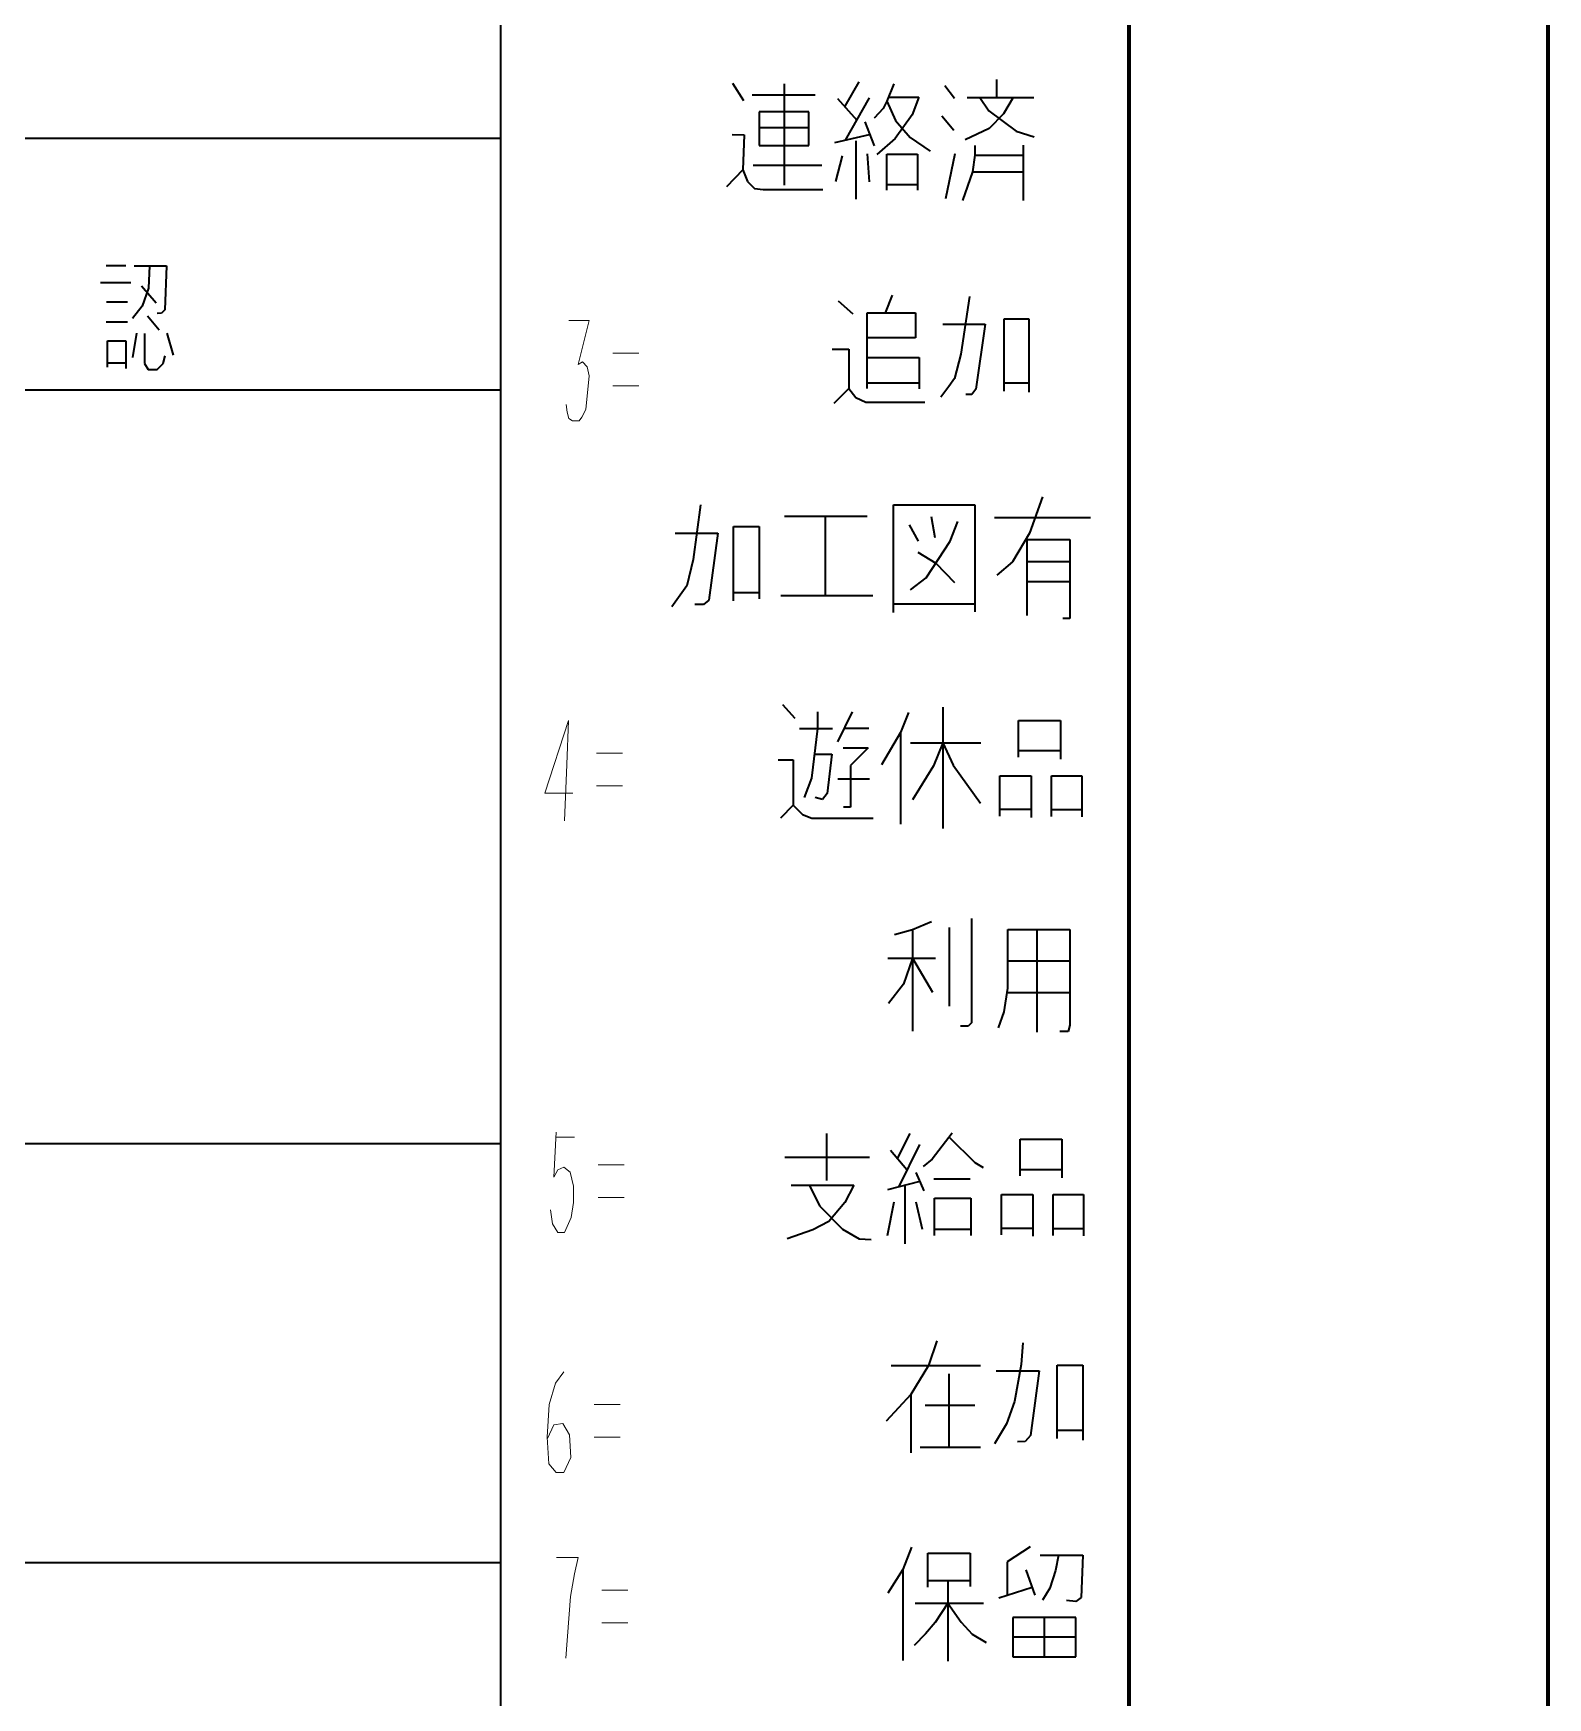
# Model space of a CAD drawing. Header units: millimetres. Extents: x 1333 to 104182, y -62926 to -5704.
# Drawn here: x 47877.36 to 47913.51, y -62820.79 to -62781.05 of the extents above; entities that cross this region are included whole.
import ezdxf

# ---------------------------------------------------------------- set-up
doc = ezdxf.new("R2010")
doc.units = ezdxf.units.MM
doc.header["$LTSCALE"] = 0.5
doc.layers.add('11', color=3, linetype='Continuous')

msp = doc.modelspace()

# ---------------------------------------------------------------- linework, layer by layer
at = {"color": 7, "lineweight": 70}
for p, q in [((47913.514, -62321.561), (47913.514, -62915.561)), ((47903.514, -62331.561), (47903.514, -62905.561))]:
    msp.add_line(p, q, dxfattribs=at)
at = {"color": 7, "lineweight": 35}
for p, q in [((47888.514, -62751.561), (47888.514, -62905.561)), ((47903.514, -62751.561), (47903.514, -62905.561)), ((47888.514, -62783.561), (47763.514, -62783.561)), ((47763.514, -62789.561), (47888.514, -62789.561)), ((47888.514, -62807.561), (47763.514, -62807.561)), ((47763.514, -62817.561), (47888.514, -62817.561))]:
    msp.add_line(p, q, dxfattribs=at)
at = {"color": 7, "lineweight": 35, "ltscale": 0.012115}
msp.add_line((47894.052, -62782.247), (47894.316, -62782.654), dxfattribs=at)
at = {"color": 7, "lineweight": 35, "ltscale": 0.060452}
msp.add_line((47895.281, -62782.26), (47895.281, -62784.678), dxfattribs=at)
at = {"color": 7, "lineweight": 35, "ltscale": 0.016808}
msp.add_line((47897.063, -62782.209), (47896.735, -62782.796), dxfattribs=at)
at = {"color": 7, "lineweight": 35, "ltscale": 0.011191}
msp.add_line((47897.906, -62782.26), (47897.732, -62782.673), dxfattribs=at)
at = {"color": 7, "lineweight": 35, "ltscale": 0.010736}
msp.add_line((47900.365, -62782.587), (47900.365, -62782.157), dxfattribs=at)
at = {"color": 7, "lineweight": 35, "ltscale": 0.037488}
msp.add_line((47894.521, -62782.525), (47896.021, -62782.525), dxfattribs=at)
at = {"color": 7, "lineweight": 35, "ltscale": 0.01723}
msp.add_line((47896.561, -62782.609), (47897.018, -62783.125), dxfattribs=at)
at = {"color": 7, "lineweight": 35, "ltscale": 0.029078}
msp.add_line((47897.314, -62782.596), (47896.741, -62783.608), dxfattribs=at)
at = {"color": 7, "lineweight": 35, "ltscale": 0.018176}
for p, q in [((47897.771, -62782.581), (47898.498, -62782.581)), ((47897.739, -62783.937), (47898.466, -62783.937)), ((47897.739, -62784.659), (47898.466, -62784.659))]:
    msp.add_line(p, q, dxfattribs=at)
at = {"color": 7, "lineweight": 35, "ltscale": 0.011223}
for p, q in [((47898.498, -62782.581), (47898.343, -62783.002)), ((47900.749, -62782.587), (47900.519, -62782.972))]:
    msp.add_line(p, q, dxfattribs=at)
at = {"color": 7, "lineweight": 35, "ltscale": 0.009411}
msp.add_line((47899.123, -62782.3), (47899.354, -62782.598), dxfattribs=at)
at = {"color": 7, "lineweight": 35, "ltscale": 0.039819}
msp.add_line((47899.651, -62782.587), (47901.243, -62782.587), dxfattribs=at)
at = {"color": 7, "lineweight": 35, "ltscale": 0.009538}
msp.add_line((47899.958, -62782.587), (47900.167, -62782.906), dxfattribs=at)
at = {"color": 7, "lineweight": 35, "ltscale": 0.020151}
for p, q in [((47894.689, -62782.925), (47894.689, -62783.731)), ((47895.872, -62783.731), (47895.872, -62782.925))]:
    msp.add_line(p, q, dxfattribs=at)
at = {"color": 7, "lineweight": 35, "ltscale": 0.02959}
for p, q in [((47895.872, -62782.925), (47894.689, -62782.925)), ((47895.872, -62783.311), (47894.689, -62783.311)), ((47894.689, -62783.731), (47895.872, -62783.731))]:
    msp.add_line(p, q, dxfattribs=at)
at = {"color": 7, "lineweight": 35, "ltscale": 0.007867}
msp.add_line((47897.648, -62782.847), (47897.436, -62783.079), dxfattribs=at)
at = {"color": 7, "lineweight": 35, "ltscale": 0.004832}
msp.add_line((47897.732, -62782.673), (47897.648, -62782.847), dxfattribs=at)
at = {"color": 7, "lineweight": 35, "ltscale": 0.012763}
msp.add_line((47897.732, -62782.673), (47897.945, -62783.137), dxfattribs=at)
at = {"color": 7, "lineweight": 35, "ltscale": 0.017303}
msp.add_line((47898.343, -62783.002), (47897.938, -62783.563), dxfattribs=at)
at = {"color": 7, "lineweight": 35, "ltscale": 0.011127}
msp.add_line((47899.047, -62783.027), (47899.332, -62783.368), dxfattribs=at)
at = {"color": 7, "lineweight": 35, "ltscale": 0.020452}
msp.add_line((47900.167, -62782.906), (47900.826, -62783.39), dxfattribs=at)
at = {"color": 7, "lineweight": 35, "ltscale": 0.012257}
msp.add_line((47900.519, -62782.972), (47900.178, -62783.324), dxfattribs=at)
at = {"color": 7, "lineweight": 35, "ltscale": 0.015353}
msp.add_line((47897.211, -62783.163), (47897.43, -62783.737), dxfattribs=at)
at = {"color": 7, "lineweight": 35, "ltscale": 0.013237}
msp.add_line((47897.945, -62783.137), (47898.292, -62783.537), dxfattribs=at)
at = {"color": 7, "lineweight": 35, "ltscale": 0.015852}
msp.add_line((47900.178, -62783.324), (47899.607, -62783.599), dxfattribs=at)
at = {"color": 7, "lineweight": 35, "ltscale": 0.011203}
msp.add_line((47900.826, -62783.39), (47901.255, -62783.522), dxfattribs=at)
at = {"color": 7, "lineweight": 35, "ltscale": 0.007087}
msp.add_line((47894.045, -62783.466), (47894.328, -62783.479), dxfattribs=at)
at = {"color": 7, "lineweight": 35, "ltscale": 0.02081}
msp.add_line((47894.328, -62783.479), (47894.296, -62784.311), dxfattribs=at)
at = {"color": 7, "lineweight": 35, "ltscale": 0.021142}
msp.add_line((47896.497, -62783.66), (47897.32, -62783.466), dxfattribs=at)
at = {"color": 7, "lineweight": 35, "ltscale": 0.034821}
msp.add_line((47896.992, -62783.621), (47896.992, -62785.014), dxfattribs=at)
at = {"color": 7, "lineweight": 35, "ltscale": 0.014493}
msp.add_line((47897.938, -62783.563), (47897.5, -62783.943), dxfattribs=at)
at = {"color": 7, "lineweight": 35, "ltscale": 0.014467}
msp.add_line((47898.292, -62783.537), (47898.768, -62783.866), dxfattribs=at)
at = {"color": 7, "lineweight": 35, "ltscale": 0.005811}
msp.add_line((47899.834, -62783.73), (47899.834, -62783.963), dxfattribs=at)
at = {"color": 7, "lineweight": 35, "ltscale": 0.033029}
msp.add_line((47900.991, -62783.72), (47900.991, -62785.042), dxfattribs=at)
at = {"color": 7, "lineweight": 35, "ltscale": 0.040857}
msp.add_line((47894.547, -62784.201), (47896.181, -62784.201), dxfattribs=at)
at = {"color": 7, "lineweight": 35, "ltscale": 0.015832}
msp.add_line((47896.67, -62783.976), (47896.51, -62784.588), dxfattribs=at)
at = {"color": 7, "lineweight": 35, "ltscale": 0.016815}
msp.add_line((47897.263, -62783.931), (47897.314, -62784.601), dxfattribs=at)
at = {"color": 7, "lineweight": 35, "ltscale": 0.021439}
for p, q in [((47897.739, -62784.795), (47897.739, -62783.937)), ((47898.466, -62783.937), (47898.466, -62784.795))]:
    msp.add_line(p, q, dxfattribs=at)
at = {"color": 7, "lineweight": 35, "ltscale": 0.027525}
msp.add_line((47899.146, -62784.998), (47899.366, -62783.919), dxfattribs=at)
at = {"color": 7, "lineweight": 35, "ltscale": 0.009989}
msp.add_line((47899.834, -62783.963), (47899.783, -62784.359), dxfattribs=at)
at = {"color": 7, "lineweight": 35, "ltscale": 0.028931}
msp.add_line((47899.834, -62783.963), (47900.991, -62783.963), dxfattribs=at)
at = {"color": 7, "lineweight": 35, "ltscale": 0.014014}
msp.add_line((47894.296, -62784.311), (47893.91, -62784.717), dxfattribs=at)
at = {"color": 7, "lineweight": 35, "ltscale": 0.007453}
msp.add_line((47894.296, -62784.311), (47894.406, -62784.588), dxfattribs=at)
at = {"color": 7, "lineweight": 35, "ltscale": 0.005915}
msp.add_line((47894.406, -62784.588), (47894.573, -62784.756), dxfattribs=at)
at = {"color": 7, "lineweight": 35, "ltscale": 0.0181}
msp.add_line((47899.783, -62784.359), (47899.541, -62785.042), dxfattribs=at)
at = {"color": 7, "lineweight": 35, "ltscale": 0.030212}
msp.add_line((47899.783, -62784.359), (47900.991, -62784.359), dxfattribs=at)
at = {"color": 7, "lineweight": 35, "ltscale": 0.005361}
msp.add_line((47894.573, -62784.756), (47894.785, -62784.782), dxfattribs=at)
at = {"color": 7, "lineweight": 35, "ltscale": 0.035547}
msp.add_line((47894.785, -62784.782), (47896.207, -62784.782), dxfattribs=at)
at = {"color": 7, "lineweight": 35, "ltscale": 0.011829}
msp.add_line((47879.093, -62786.595), (47879.566, -62786.595), dxfattribs=at)
at = {"color": 7, "lineweight": 35, "ltscale": 0.01936}
msp.add_line((47879.766, -62786.604), (47880.54, -62786.604), dxfattribs=at)
at = {"color": 7, "lineweight": 35, "ltscale": 0.013301}
msp.add_line((47880.129, -62786.604), (47880.105, -62787.136), dxfattribs=at)
at = {"color": 7, "lineweight": 35, "ltscale": 0.026356}
msp.add_line((47880.54, -62786.604), (47880.497, -62787.657), dxfattribs=at)
at = {"color": 7, "lineweight": 35, "ltscale": 0.01803}
msp.add_line((47878.964, -62787.002), (47879.685, -62787.002), dxfattribs=at)
at = {"color": 7, "lineweight": 35, "ltscale": 0.013477}
msp.add_line((47879.938, -62787.078), (47880.292, -62787.485), dxfattribs=at)
at = {"color": 7, "lineweight": 35, "ltscale": 0.011503}
msp.add_line((47880.105, -62787.136), (47879.957, -62787.571), dxfattribs=at)
at = {"color": 7, "lineweight": 35, "ltscale": 0.011326}
msp.add_line((47897.865, -62787.305), (47897.693, -62787.725), dxfattribs=at)
at = {"color": 7, "lineweight": 35, "ltscale": 0.034764}
msp.add_line((47899.71, -62787.336), (47899.501, -62788.711), dxfattribs=at)
at = {"color": 7, "lineweight": 35, "ltscale": 0.012549}
msp.add_line((47879.102, -62787.461), (47879.604, -62787.461), dxfattribs=at)
at = {"color": 7, "lineweight": 35, "ltscale": 0.009363}
msp.add_line((47879.957, -62787.571), (47879.723, -62787.863), dxfattribs=at)
at = {"color": 7, "lineweight": 35, "ltscale": 0.010799}
msp.add_line((47880.086, -62787.801), (47880.359, -62788.136), dxfattribs=at)
at = {"color": 7, "lineweight": 35, "ltscale": 0.002505}
msp.add_line((47880.416, -62787.734), (47880.316, -62787.739), dxfattribs=at)
at = {"color": 7, "lineweight": 35, "ltscale": 0.002798}
msp.add_line((47880.497, -62787.657), (47880.416, -62787.734), dxfattribs=at)
at = {"color": 7, "lineweight": 35, "ltscale": 0.01167}
msp.add_line((47896.573, -62787.441), (47896.924, -62787.749), dxfattribs=at)
at = {"color": 7, "lineweight": 35, "ltscale": 0.028906}
for p, q in [((47897.262, -62787.725), (47898.418, -62787.725)), ((47898.418, -62788.323), (47897.262, -62788.323))]:
    msp.add_line(p, q, dxfattribs=at)
at = {"color": 7, "lineweight": 35, "ltscale": 0.045157}
msp.add_line((47897.262, -62789.531), (47897.262, -62787.725), dxfattribs=at)
at = {"color": 7, "lineweight": 35, "ltscale": 0.014951}
msp.add_line((47898.418, -62787.725), (47898.418, -62788.323), dxfattribs=at)
at = {"color": 7, "lineweight": 35, "ltscale": 0.012781}
msp.add_line((47879.093, -62787.945), (47879.604, -62787.945), dxfattribs=at)
at = {"color": 7, "lineweight": 35, "ltscale": 0.014818}
msp.add_line((47879.824, -62788.208), (47879.723, -62788.792), dxfattribs=at)
at = {"color": 7, "lineweight": 35, "ltscale": 0.017834}
msp.add_line((47880.014, -62788.223), (47880.014, -62788.936), dxfattribs=at)
at = {"color": 7, "lineweight": 35, "ltscale": 0.013793}
msp.add_line((47880.545, -62788.208), (47880.693, -62788.74), dxfattribs=at)
at = {"color": 7, "lineweight": 35, "ltscale": 0.02522}
msp.add_line((47899.076, -62787.996), (47900.085, -62787.996), dxfattribs=at)
at = {"color": 7, "lineweight": 35, "ltscale": 0.039231}
msp.add_line((47900.085, -62787.996), (47899.864, -62789.549), dxfattribs=at)
at = {"color": 7, "lineweight": 35, "ltscale": 0.014624}
for p, q in [((47900.54, -62787.866), (47901.125, -62787.866)), ((47901.125, -62789.408), (47900.54, -62789.408))]:
    msp.add_line(p, q, dxfattribs=at)
at = {"color": 7, "lineweight": 35, "ltscale": 0.043307}
msp.add_line((47900.54, -62789.599), (47900.54, -62787.866), dxfattribs=at)
at = {"color": 7, "lineweight": 35, "ltscale": 0.043768}
msp.add_line((47901.125, -62787.866), (47901.125, -62789.617), dxfattribs=at)
at = {"color": 7, "lineweight": 35, "ltscale": 0.010999}
for p, q in [((47879.126, -62788.395), (47879.566, -62788.395)), ((47879.126, -62788.922), (47879.566, -62788.922))]:
    msp.add_line(p, q, dxfattribs=at)
at = {"color": 7, "lineweight": 35, "ltscale": 0.015799}
msp.add_line((47879.126, -62789.027), (47879.126, -62788.395), dxfattribs=at)
at = {"color": 7, "lineweight": 35, "ltscale": 0.016516}
msp.add_line((47879.566, -62788.395), (47879.566, -62789.056), dxfattribs=at)
at = {"color": 7, "lineweight": 35, "ltscale": 0.009998}
msp.add_line((47896.431, -62788.594), (47896.831, -62788.594), dxfattribs=at)
at = {"color": 7, "lineweight": 35, "ltscale": 0.023425}
msp.add_line((47896.831, -62788.594), (47896.831, -62789.531), dxfattribs=at)
at = {"color": 7, "lineweight": 35, "ltscale": 0.00408}
msp.add_line((47880.014, -62788.936), (47880.096, -62789.077), dxfattribs=at)
at = {"color": 7, "lineweight": 35, "ltscale": 0.005028}
msp.add_line((47880.316, -62789.077), (47880.458, -62788.935), dxfattribs=at)
at = {"color": 7, "lineweight": 35, "ltscale": 0.004708}
msp.add_line((47880.458, -62788.935), (47880.507, -62788.753), dxfattribs=at)
at = {"color": 7, "lineweight": 35, "ltscale": 0.031213}
for p, q in [((47897.262, -62788.791), (47898.511, -62788.791)), ((47897.262, -62789.401), (47898.511, -62789.401))]:
    msp.add_line(p, q, dxfattribs=at)
at = {"color": 7, "lineweight": 35, "ltscale": 0.018649}
msp.add_line((47898.511, -62788.791), (47898.511, -62789.537), dxfattribs=at)
at = {"color": 7, "lineweight": 35, "ltscale": 0.014994}
msp.add_line((47899.501, -62788.711), (47899.347, -62789.291), dxfattribs=at)
at = {"color": 7, "lineweight": 35, "ltscale": 0.005493}
msp.add_line((47880.096, -62789.077), (47880.316, -62789.077), dxfattribs=at)
at = {"color": 7, "lineweight": 35, "ltscale": 0.005891}
msp.add_line((47899.347, -62789.291), (47899.218, -62789.488), dxfattribs=at)
at = {"color": 7, "lineweight": 35, "ltscale": 0.012846}
msp.add_line((47896.831, -62789.531), (47896.468, -62789.894), dxfattribs=at)
at = {"color": 7, "lineweight": 35, "ltscale": 0.006719}
msp.add_line((47896.831, -62789.531), (47896.992, -62789.747), dxfattribs=at)
at = {"color": 7, "lineweight": 35, "ltscale": 0.006604}
msp.add_line((47896.992, -62789.747), (47897.231, -62789.858), dxfattribs=at)
at = {"color": 7, "lineweight": 35, "ltscale": 0.00791}
msp.add_line((47899.218, -62789.488), (47899.028, -62789.74), dxfattribs=at)
at = {"color": 7, "lineweight": 35, "ltscale": 0.00369}
msp.add_line((47899.765, -62789.673), (47899.618, -62789.679), dxfattribs=at)
at = {"color": 7, "lineweight": 35, "ltscale": 0.003947}
msp.add_line((47899.864, -62789.549), (47899.765, -62789.673), dxfattribs=at)
at = {"color": 7, "lineweight": 35, "ltscale": 0.035364}
msp.add_line((47897.231, -62789.858), (47898.646, -62789.858), dxfattribs=at)
at = {"color": 7, "lineweight": 35, "ltscale": 0.023103}
msp.add_line((47901.448, -62792.12), (47901.138, -62792.99), dxfattribs=at)
at = {"color": 7, "lineweight": 35, "ltscale": 0.032837}
msp.add_line((47893.288, -62792.31), (47893.109, -62793.611), dxfattribs=at)
at = {"color": 7, "lineweight": 35, "ltscale": 0.04917}
msp.add_line((47895.296, -62792.58), (47897.263, -62792.58), dxfattribs=at)
at = {"color": 7, "lineweight": 35, "ltscale": 0.04729}
msp.add_line((47896.264, -62792.58), (47896.264, -62794.472), dxfattribs=at)
at = {"color": 7, "lineweight": 35, "ltscale": 0.064307}
msp.add_line((47897.892, -62794.882), (47897.892, -62792.31), dxfattribs=at)
at = {"color": 7, "lineweight": 35, "ltscale": 0.048694}
for p, q in [((47897.892, -62792.31), (47899.84, -62792.31)), ((47897.892, -62794.672), (47899.84, -62794.672))]:
    msp.add_line(p, q, dxfattribs=at)
at = {"color": 7, "lineweight": 35, "ltscale": 0.012709}
msp.add_line((47898.791, -62792.59), (47898.881, -62793.09), dxfattribs=at)
at = {"color": 7, "lineweight": 35, "ltscale": 0.063806}
msp.add_line((47899.84, -62792.31), (47899.84, -62794.862), dxfattribs=at)
at = {"color": 7, "lineweight": 35, "ltscale": 0.025464}
for p, q in [((47892.68, -62792.99), (47893.698, -62792.99)), ((47901.088, -62793.141), (47902.107, -62793.141)), ((47901.088, -62793.661), (47902.107, -62793.661)), ((47901.088, -62794.141), (47902.107, -62794.141))]:
    msp.add_line(p, q, dxfattribs=at)
at = {"color": 7, "lineweight": 35, "ltscale": 0.040129}
msp.add_line((47893.698, -62792.99), (47893.489, -62794.582), dxfattribs=at)
at = {"color": 7, "lineweight": 35, "ltscale": 0.04429}
msp.add_line((47894.077, -62794.602), (47894.077, -62792.83), dxfattribs=at)
at = {"color": 7, "lineweight": 35, "ltscale": 0.015234}
for p, q in [((47894.077, -62792.83), (47894.687, -62792.83)), ((47894.077, -62794.402), (47894.687, -62794.402))]:
    msp.add_line(p, q, dxfattribs=at)
at = {"color": 7, "lineweight": 35, "ltscale": 0.043039}
msp.add_line((47894.687, -62792.83), (47894.687, -62794.552), dxfattribs=at)
at = {"color": 7, "lineweight": 35, "ltscale": 0.011082}
msp.add_line((47898.272, -62792.79), (47898.482, -62793.181), dxfattribs=at)
at = {"color": 7, "lineweight": 35, "ltscale": 0.012587}
msp.add_line((47899.251, -62793.181), (47899.43, -62792.71), dxfattribs=at)
at = {"color": 7, "lineweight": 35, "ltscale": 0.057166}
msp.add_line((47900.309, -62792.61), (47902.596, -62792.61), dxfattribs=at)
at = {"color": 7, "lineweight": 35, "ltscale": 0.01973}
msp.add_line((47901.138, -62792.99), (47900.739, -62793.671), dxfattribs=at)
at = {"color": 7, "lineweight": 35, "ltscale": 0.02615}
msp.add_line((47898.671, -62794.051), (47899.251, -62793.181), dxfattribs=at)
at = {"color": 7, "lineweight": 35, "ltscale": 0.045288}
msp.add_line((47901.088, -62794.952), (47901.088, -62793.141), dxfattribs=at)
at = {"color": 7, "lineweight": 35, "ltscale": 0.04704}
msp.add_line((47902.107, -62793.141), (47902.107, -62795.022), dxfattribs=at)
at = {"color": 7, "lineweight": 35, "ltscale": 0.016199}
msp.add_line((47893.109, -62793.611), (47892.959, -62794.241), dxfattribs=at)
at = {"color": 7, "lineweight": 35, "ltscale": 0.012621}
msp.add_line((47898.472, -62793.441), (47898.904, -62793.703), dxfattribs=at)
at = {"color": 7, "lineweight": 35, "ltscale": 0.016009}
msp.add_line((47898.904, -62793.703), (47899.35, -62794.161), dxfattribs=at)
at = {"color": 7, "lineweight": 35, "ltscale": 0.012411}
msp.add_line((47900.739, -62793.671), (47900.359, -62793.991), dxfattribs=at)
at = {"color": 7, "lineweight": 35, "ltscale": 0.01174}
msp.add_line((47898.302, -62794.342), (47898.671, -62794.051), dxfattribs=at)
at = {"color": 7, "lineweight": 35, "ltscale": 0.015411}
msp.add_line((47892.959, -62794.241), (47892.599, -62794.742), dxfattribs=at)
at = {"color": 7, "lineweight": 35, "ltscale": 0.004257}
msp.add_line((47893.489, -62794.582), (47893.359, -62794.692), dxfattribs=at)
at = {"color": 7, "lineweight": 35, "ltscale": 0.054932}
msp.add_line((47895.206, -62794.472), (47897.403, -62794.472), dxfattribs=at)
at = {"color": 7, "lineweight": 35, "ltscale": 0.005249}
msp.add_line((47893.359, -62794.692), (47893.149, -62794.692), dxfattribs=at)
at = {"color": 7, "lineweight": 35, "ltscale": 0.004248}
msp.add_line((47902.107, -62795.022), (47901.937, -62795.022), dxfattribs=at)
at = {"color": 7, "lineweight": 35, "ltscale": 0.010826}
msp.add_line((47895.246, -62797.08), (47895.537, -62797.4), dxfattribs=at)
at = {"color": 7, "lineweight": 35, "ltscale": 0.009961}
msp.add_line((47896.08, -62797.255), (47896.08, -62797.653), dxfattribs=at)
at = {"color": 7, "lineweight": 35, "ltscale": 0.019765}
msp.add_line((47896.905, -62797.255), (47896.555, -62797.964), dxfattribs=at)
at = {"color": 7, "lineweight": 35, "ltscale": 0.012853}
msp.add_line((47898.252, -62797.264), (47898.058, -62797.741), dxfattribs=at)
at = {"color": 7, "lineweight": 35, "ltscale": 0.072397}
msp.add_line((47899.076, -62797.138), (47899.076, -62800.034), dxfattribs=at)
at = {"color": 7, "lineweight": 35, "ltscale": 0.019629}
msp.add_line((47895.654, -62797.653), (47896.439, -62797.653), dxfattribs=at)
at = {"color": 7, "lineweight": 35, "ltscale": 0.029861}
msp.add_line((47896.08, -62797.653), (47895.935, -62798.839), dxfattribs=at)
at = {"color": 7, "lineweight": 35, "ltscale": 0.014697}
msp.add_line((47896.714, -62797.641), (47897.302, -62797.641), dxfattribs=at)
at = {"color": 7, "lineweight": 35, "ltscale": 0.022409}
msp.add_line((47898.058, -62797.741), (47897.612, -62798.518), dxfattribs=at)
at = {"color": 7, "lineweight": 35, "ltscale": 0.054904}
msp.add_line((47898.058, -62797.741), (47898.058, -62799.937), dxfattribs=at)
at = {"color": 7, "lineweight": 35, "ltscale": 0.021866}
for p, q in [((47900.88, -62798.333), (47900.88, -62797.459)), ((47900.918, -62808.331), (47900.918, -62807.457))]:
    msp.add_line(p, q, dxfattribs=at)
at = {"color": 7, "lineweight": 35, "ltscale": 0.024963}
for p, q in [((47900.88, -62797.459), (47901.879, -62797.459)), ((47900.88, -62798.178), (47901.879, -62798.178)), ((47900.918, -62807.457), (47901.917, -62807.457)), ((47900.918, -62808.176), (47901.917, -62808.176))]:
    msp.add_line(p, q, dxfattribs=at)
at = {"color": 7, "lineweight": 35, "ltscale": 0.02308}
for p, q in [((47901.879, -62797.459), (47901.879, -62798.382)), ((47901.917, -62807.457), (47901.917, -62808.38))]:
    msp.add_line(p, q, dxfattribs=at)
at = {"color": 7, "lineweight": 35, "ltscale": 0.015027}
msp.add_line((47896.691, -62798.11), (47897.292, -62798.11), dxfattribs=at)
at = {"color": 7, "lineweight": 35, "ltscale": 0.014931}
msp.add_line((47897.292, -62798.11), (47896.87, -62798.532), dxfattribs=at)
at = {"color": 7, "lineweight": 35, "ltscale": 0.041943}
msp.add_line((47898.301, -62797.993), (47899.978, -62797.993), dxfattribs=at)
at = {"color": 7, "lineweight": 35, "ltscale": 0.014704}
msp.add_line((47899.076, -62797.993), (47898.853, -62798.537), dxfattribs=at)
at = {"color": 7, "lineweight": 35, "ltscale": 0.014671}
msp.add_line((47899.076, -62797.993), (47899.319, -62798.528), dxfattribs=at)
at = {"color": 7, "lineweight": 35, "ltscale": 0.008972}
msp.add_line((47895.139, -62798.401), (47895.498, -62798.401), dxfattribs=at)
at = {"color": 7, "lineweight": 35, "ltscale": 0.026965}
msp.add_line((47895.498, -62798.401), (47895.498, -62799.48), dxfattribs=at)
at = {"color": 7, "lineweight": 35, "ltscale": 0.010352}
msp.add_line((47896.006, -62798.261), (47896.42, -62798.261), dxfattribs=at)
at = {"color": 7, "lineweight": 35, "ltscale": 0.023586}
msp.add_line((47896.42, -62798.261), (47896.313, -62799.198), dxfattribs=at)
at = {"color": 7, "lineweight": 35, "ltscale": 0.024911}
msp.add_line((47896.87, -62798.532), (47896.87, -62799.529), dxfattribs=at)
at = {"color": 7, "lineweight": 35, "ltscale": 0.023989}
msp.add_line((47898.853, -62798.537), (47898.349, -62799.354), dxfattribs=at)
at = {"color": 7, "lineweight": 35, "ltscale": 0.027828}
msp.add_line((47899.319, -62798.528), (47899.969, -62799.431), dxfattribs=at)
at = {"color": 7, "lineweight": 35, "ltscale": 0.012227}
msp.add_line((47895.935, -62798.839), (47895.76, -62799.295), dxfattribs=at)
at = {"color": 7, "lineweight": 35, "ltscale": 0.018921}
msp.add_line((47896.565, -62798.848), (47897.322, -62798.848), dxfattribs=at)
at = {"color": 7, "lineweight": 35, "ltscale": 0.018665}
for p, q in [((47900.434, -62798.78), (47901.18, -62798.78)), ((47900.434, -62799.577), (47901.18, -62799.577))]:
    msp.add_line(p, q, dxfattribs=at)
at = {"color": 7, "lineweight": 35, "ltscale": 0.024051}
for p, q in [((47900.434, -62799.742), (47900.434, -62798.78)), ((47900.472, -62809.74), (47900.472, -62808.778))]:
    msp.add_line(p, q, dxfattribs=at)
at = {"color": 7, "lineweight": 35, "ltscale": 0.02478}
for p, q in [((47901.18, -62798.78), (47901.18, -62799.772)), ((47901.219, -62808.778), (47901.219, -62809.769))]:
    msp.add_line(p, q, dxfattribs=at)
at = {"color": 7, "lineweight": 35, "ltscale": 0.018188}
for p, q in [((47901.665, -62798.78), (47902.393, -62798.78)), ((47901.665, -62799.587), (47902.393, -62799.587)), ((47901.703, -62808.778), (47902.431, -62808.778)), ((47901.703, -62809.585), (47902.431, -62809.585))]:
    msp.add_line(p, q, dxfattribs=at)
at = {"color": 7, "lineweight": 35, "ltscale": 0.024292}
msp.add_line((47901.665, -62799.752), (47901.665, -62798.78), dxfattribs=at)
at = {"color": 7, "lineweight": 35, "ltscale": 0.024536}
for p, q in [((47902.393, -62798.78), (47902.393, -62799.762)), ((47902.431, -62808.778), (47902.431, -62809.76))]:
    msp.add_line(p, q, dxfattribs=at)
at = {"color": 7, "lineweight": 35, "ltscale": 0.004399}
msp.add_line((47896.197, -62799.344), (47896.027, -62799.298), dxfattribs=at)
at = {"color": 7, "lineweight": 35, "ltscale": 0.00466}
msp.add_line((47896.313, -62799.198), (47896.197, -62799.344), dxfattribs=at)
at = {"color": 7, "lineweight": 35, "ltscale": 0.010809}
msp.add_line((47895.498, -62799.48), (47895.193, -62799.786), dxfattribs=at)
at = {"color": 7, "lineweight": 35, "ltscale": 0.007896}
msp.add_line((47895.498, -62799.48), (47895.722, -62799.703), dxfattribs=at)
at = {"color": 7, "lineweight": 35, "ltscale": 0.005992}
msp.add_line((47895.722, -62799.703), (47895.945, -62799.791), dxfattribs=at)
at = {"color": 7, "lineweight": 35, "ltscale": 0.004236}
msp.add_line((47896.87, -62799.529), (47896.701, -62799.529), dxfattribs=at)
at = {"color": 7, "lineweight": 35, "ltscale": 0.036597}
msp.add_line((47895.945, -62799.791), (47897.409, -62799.791), dxfattribs=at)
at = {"color": 7, "lineweight": 35, "ltscale": 0.011218}
msp.add_line((47898.349, -62802.454), (47897.917, -62802.577), dxfattribs=at)
at = {"color": 7, "lineweight": 35, "ltscale": 0.012213}
msp.add_line((47898.8, -62802.267), (47898.349, -62802.454), dxfattribs=at)
at = {"color": 7, "lineweight": 35, "ltscale": 0.060556}
msp.add_line((47898.349, -62802.454), (47898.349, -62804.876), dxfattribs=at)
at = {"color": 7, "lineweight": 35, "ltscale": 0.046832}
msp.add_line((47899.225, -62802.402), (47899.225, -62804.276), dxfattribs=at)
at = {"color": 7, "lineweight": 35, "ltscale": 0.062335}
msp.add_line((47899.754, -62802.183), (47899.754, -62804.676), dxfattribs=at)
at = {"color": 7, "lineweight": 35, "ltscale": 0.03504}
msp.add_line((47900.624, -62803.849), (47900.624, -62802.448), dxfattribs=at)
at = {"color": 7, "lineweight": 35, "ltscale": 0.037061}
for p, q in [((47900.624, -62802.448), (47902.107, -62802.448)), ((47900.624, -62803.197), (47902.107, -62803.197))]:
    msp.add_line(p, q, dxfattribs=at)
at = {"color": 7, "lineweight": 35, "ltscale": 0.061365}
msp.add_line((47901.314, -62802.448), (47901.314, -62804.902), dxfattribs=at)
at = {"color": 7, "lineweight": 35, "ltscale": 0.057004}
msp.add_line((47902.107, -62802.448), (47902.107, -62804.728), dxfattribs=at)
at = {"color": 7, "lineweight": 35, "ltscale": 0.028357}
msp.add_line((47897.763, -62803.132), (47898.897, -62803.132), dxfattribs=at)
at = {"color": 7, "lineweight": 35, "ltscale": 0.016443}
msp.add_line((47898.349, -62803.132), (47898.13, -62803.753), dxfattribs=at)
at = {"color": 7, "lineweight": 35, "ltscale": 0.023444}
msp.add_line((47898.349, -62803.132), (47898.826, -62803.94), dxfattribs=at)
at = {"color": 7, "lineweight": 35, "ltscale": 0.01462}
msp.add_line((47898.13, -62803.753), (47897.775, -62804.218), dxfattribs=at)
at = {"color": 7, "lineweight": 35, "ltscale": 0.014231}
msp.add_line((47900.534, -62804.411), (47900.624, -62803.849), dxfattribs=at)
at = {"color": 7, "lineweight": 35, "ltscale": 0.037476}
msp.add_line((47900.608, -62803.953), (47902.107, -62803.953), dxfattribs=at)
at = {"color": 7, "lineweight": 35, "ltscale": 0.01011}
msp.add_line((47900.399, -62804.792), (47900.534, -62804.411), dxfattribs=at)
at = {"color": 7, "lineweight": 35, "ltscale": 0.004504}
msp.add_line((47899.677, -62804.754), (47899.496, -62804.754), dxfattribs=at)
at = {"color": 7, "lineweight": 35, "ltscale": 0.002741}
msp.add_line((47899.754, -62804.676), (47899.677, -62804.754), dxfattribs=at)
at = {"color": 7, "lineweight": 35, "ltscale": 0.004956}
msp.add_line((47902.066, -62804.879), (47901.868, -62804.879), dxfattribs=at)
at = {"color": 7, "lineweight": 35, "ltscale": 0.00392}
msp.add_line((47902.107, -62804.728), (47902.066, -62804.879), dxfattribs=at)
at = {"color": 7, "lineweight": 35, "ltscale": 0.028043}
msp.add_line((47896.296, -62807.319), (47896.296, -62808.441), dxfattribs=at)
at = {"color": 7, "lineweight": 35, "ltscale": 0.016178}
msp.add_line((47898.282, -62807.319), (47897.993, -62807.898), dxfattribs=at)
at = {"color": 7, "lineweight": 35, "ltscale": 0.028404}
msp.add_line((47898.517, -62807.582), (47898.015, -62808.601), dxfattribs=at)
at = {"color": 7, "lineweight": 35, "ltscale": 0.019601}
msp.add_line((47899.294, -62807.313), (47898.815, -62807.933), dxfattribs=at)
at = {"color": 7, "lineweight": 35, "ltscale": 0.021538}
msp.add_line((47899.22, -62807.409), (47899.838, -62808.01), dxfattribs=at)
at = {"color": 7, "lineweight": 35, "ltscale": 0.050537}
msp.add_line((47895.303, -62807.88), (47897.325, -62807.88), dxfattribs=at)
at = {"color": 7, "lineweight": 35, "ltscale": 0.015153}
msp.add_line((47897.822, -62807.717), (47898.213, -62808.179), dxfattribs=at)
at = {"color": 7, "lineweight": 35, "ltscale": 0.006966}
msp.add_line((47898.815, -62807.933), (47898.599, -62808.109), dxfattribs=at)
at = {"color": 7, "lineweight": 35, "ltscale": 0.005766}
msp.add_line((47899.838, -62808.01), (47900.036, -62808.127), dxfattribs=at)
at = {"color": 7, "lineweight": 35, "ltscale": 0.019919}
msp.add_line((47897.758, -62808.654), (47898.529, -62808.455), dxfattribs=at)
at = {"color": 7, "lineweight": 35, "ltscale": 0.011858}
msp.add_line((47898.43, -62808.25), (47898.622, -62808.683), dxfattribs=at)
at = {"color": 7, "lineweight": 35, "ltscale": 0.021765}
for p, q in [((47898.856, -62808.402), (47899.727, -62808.402)), ((47898.874, -62808.865), (47899.744, -62808.865)), ((47898.874, -62809.603), (47899.744, -62809.603))]:
    msp.add_line(p, q, dxfattribs=at)
at = {"color": 7, "lineweight": 35, "ltscale": 0.037451}
msp.add_line((47895.448, -62808.55), (47896.946, -62808.55), dxfattribs=at)
at = {"color": 7, "lineweight": 35, "ltscale": 0.01415}
msp.add_line((47895.881, -62808.55), (47896.133, -62809.056), dxfattribs=at)
at = {"color": 7, "lineweight": 35, "ltscale": 0.011731}
msp.add_line((47896.946, -62808.55), (47896.729, -62808.966), dxfattribs=at)
at = {"color": 7, "lineweight": 35, "ltscale": 0.034985}
msp.add_line((47898.165, -62808.549), (47898.167, -62809.948), dxfattribs=at)
at = {"color": 7, "lineweight": 35, "ltscale": 0.022253}
msp.add_line((47898.874, -62809.755), (47898.874, -62808.865), dxfattribs=at)
at = {"color": 7, "lineweight": 35, "ltscale": 0.022107}
msp.add_line((47899.744, -62808.865), (47899.744, -62809.749), dxfattribs=at)
at = {"color": 7, "lineweight": 35, "ltscale": 0.018677}
for p, q in [((47900.472, -62808.778), (47901.219, -62808.778)), ((47900.472, -62809.575), (47901.219, -62809.575))]:
    msp.add_line(p, q, dxfattribs=at)
at = {"color": 7, "lineweight": 35, "ltscale": 0.024295}
msp.add_line((47901.703, -62809.75), (47901.703, -62808.778), dxfattribs=at)
at = {"color": 7, "lineweight": 35, "ltscale": 0.019175}
msp.add_line((47896.133, -62809.056), (47896.675, -62809.599), dxfattribs=at)
at = {"color": 7, "lineweight": 35, "ltscale": 0.01475}
msp.add_line((47896.729, -62808.966), (47896.35, -62809.418), dxfattribs=at)
at = {"color": 7, "lineweight": 35, "ltscale": 0.020469}
msp.add_line((47897.904, -62808.958), (47897.74, -62809.761), dxfattribs=at)
at = {"color": 7, "lineweight": 35, "ltscale": 0.016831}
msp.add_line((47898.424, -62808.947), (47898.576, -62809.603), dxfattribs=at)
at = {"color": 7, "lineweight": 35, "ltscale": 0.016288}
msp.add_line((47895.971, -62809.617), (47895.357, -62809.834), dxfattribs=at)
at = {"color": 7, "lineweight": 35, "ltscale": 0.010699}
msp.add_line((47896.35, -62809.418), (47895.971, -62809.617), dxfattribs=at)
at = {"color": 7, "lineweight": 35, "ltscale": 0.011536}
msp.add_line((47896.675, -62809.599), (47897.072, -62809.834), dxfattribs=at)
at = {"color": 7, "lineweight": 35, "ltscale": 0.007228}
msp.add_line((47897.072, -62809.834), (47897.361, -62809.852), dxfattribs=at)
at = {"color": 7, "lineweight": 35, "ltscale": 0.015561}
msp.add_line((47898.932, -62812.269), (47898.732, -62812.858), dxfattribs=at)
at = {"color": 7, "lineweight": 35, "ltscale": 0.012956}
msp.add_line((47900.982, -62812.318), (47900.939, -62812.834), dxfattribs=at)
at = {"color": 7, "lineweight": 35, "ltscale": 0.053345}
msp.add_line((47897.841, -62812.858), (47899.975, -62812.858), dxfattribs=at)
at = {"color": 7, "lineweight": 35, "ltscale": 0.020177}
msp.add_line((47898.732, -62812.858), (47898.308, -62813.545), dxfattribs=at)
at = {"color": 7, "lineweight": 35, "ltscale": 0.022349}
msp.add_line((47900.939, -62812.834), (47900.787, -62813.715), dxfattribs=at)
at = {"color": 7, "lineweight": 35, "ltscale": 0.043744}
msp.add_line((47901.806, -62814.602), (47901.806, -62812.852), dxfattribs=at)
at = {"color": 7, "lineweight": 35, "ltscale": 0.015161}
for p, q in [((47901.806, -62812.852), (47902.412, -62812.852)), ((47901.806, -62814.401), (47902.412, -62814.401))]:
    msp.add_line(p, q, dxfattribs=at)
at = {"color": 7, "lineweight": 35, "ltscale": 0.044656}
msp.add_line((47902.412, -62812.852), (47902.412, -62814.638), dxfattribs=at)
at = {"color": 7, "lineweight": 35, "ltscale": 0.0439}
msp.add_line((47899.217, -62813.053), (47899.217, -62814.809), dxfattribs=at)
at = {"color": 7, "lineweight": 35, "ltscale": 0.02561}
msp.add_line((47900.345, -62812.986), (47901.369, -62812.986), dxfattribs=at)
at = {"color": 7, "lineweight": 35, "ltscale": 0.038923}
msp.add_line((47901.369, -62812.986), (47901.163, -62814.529), dxfattribs=at)
at = {"color": 7, "lineweight": 35, "ltscale": 0.0218}
msp.add_line((47898.308, -62813.545), (47897.72, -62814.189), dxfattribs=at)
at = {"color": 7, "lineweight": 35, "ltscale": 0.034937}
msp.add_line((47898.308, -62813.545), (47898.308, -62814.942), dxfattribs=at)
at = {"color": 7, "lineweight": 35, "ltscale": 0.0297}
msp.add_line((47898.648, -62813.8), (47899.836, -62813.8), dxfattribs=at)
at = {"color": 7, "lineweight": 35, "ltscale": 0.014218}
msp.add_line((47900.787, -62813.715), (47900.594, -62814.25), dxfattribs=at)
at = {"color": 7, "lineweight": 35, "ltscale": 0.013903}
msp.add_line((47900.594, -62814.25), (47900.303, -62814.724), dxfattribs=at)
at = {"color": 7, "lineweight": 35, "ltscale": 0.03606}
msp.add_line((47898.533, -62814.809), (47899.975, -62814.809), dxfattribs=at)
at = {"color": 7, "lineweight": 35, "ltscale": 0.004544}
msp.add_line((47901.036, -62814.669), (47900.854, -62814.675), dxfattribs=at)
at = {"color": 7, "lineweight": 35, "ltscale": 0.004729}
msp.add_line((47901.163, -62814.529), (47901.036, -62814.669), dxfattribs=at)
at = {"color": 7, "lineweight": 35, "ltscale": 0.014284}
msp.add_line((47898.324, -62817.194), (47898.118, -62817.728), dxfattribs=at)
at = {"color": 7, "lineweight": 35, "ltscale": 0.016324}
msp.add_line((47901.159, -62817.188), (47900.609, -62817.54), dxfattribs=at)
at = {"color": 7, "lineweight": 35, "ltscale": 0.025244}
for p, q in [((47898.717, -62817.334), (47899.727, -62817.334)), ((47898.717, -62817.988), (47899.727, -62817.988))]:
    msp.add_line(p, q, dxfattribs=at)
at = {"color": 7, "lineweight": 35, "ltscale": 0.020297}
msp.add_line((47898.717, -62818.146), (47898.717, -62817.334), dxfattribs=at)
at = {"color": 7, "lineweight": 35, "ltscale": 0.019995}
msp.add_line((47899.727, -62817.334), (47899.727, -62818.134), dxfattribs=at)
at = {"color": 7, "lineweight": 35, "ltscale": 0.019843}
msp.add_line((47900.609, -62817.54), (47900.609, -62818.333), dxfattribs=at)
at = {"color": 7, "lineweight": 35, "ltscale": 0.025391}
msp.add_line((47901.395, -62817.388), (47902.411, -62817.388), dxfattribs=at)
at = {"color": 7, "lineweight": 35, "ltscale": 0.009239}
msp.add_line((47901.83, -62817.388), (47901.764, -62817.752), dxfattribs=at)
at = {"color": 7, "lineweight": 35, "ltscale": 0.02516}
msp.add_line((47902.411, -62817.388), (47902.375, -62818.394), dxfattribs=at)
at = {"color": 7, "lineweight": 35, "ltscale": 0.016669}
msp.add_line((47898.118, -62817.728), (47897.762, -62818.291), dxfattribs=at)
at = {"color": 7, "lineweight": 35, "ltscale": 0.054227}
msp.add_line((47898.118, -62817.728), (47898.118, -62819.897), dxfattribs=at)
at = {"color": 7, "lineweight": 35, "ltscale": 0.048166}
msp.add_line((47899.189, -62817.988), (47899.189, -62819.915), dxfattribs=at)
at = {"color": 7, "lineweight": 35, "ltscale": 0.016095}
msp.add_line((47901.051, -62817.734), (47901.268, -62818.339), dxfattribs=at)
at = {"color": 7, "lineweight": 35, "ltscale": 0.011012}
msp.add_line((47901.764, -62817.752), (47901.625, -62818.17), dxfattribs=at)
at = {"color": 7, "lineweight": 35, "ltscale": 0.020797}
msp.add_line((47900.41, -62818.4), (47901.202, -62818.146), dxfattribs=at)
at = {"color": 7, "lineweight": 35, "ltscale": 0.008364}
msp.add_line((47901.625, -62818.17), (47901.45, -62818.455), dxfattribs=at)
at = {"color": 7, "lineweight": 35, "ltscale": 0.003993}
msp.add_line((47902.375, -62818.394), (47902.248, -62818.491), dxfattribs=at)
at = {"color": 7, "lineweight": 35, "ltscale": 0.040662}
msp.add_line((47898.415, -62818.527), (47900.041, -62818.527), dxfattribs=at)
at = {"color": 7, "lineweight": 35, "ltscale": 0.01369}
msp.add_line((47899.189, -62818.527), (47898.892, -62818.988), dxfattribs=at)
at = {"color": 7, "lineweight": 35, "ltscale": 0.0139}
msp.add_line((47899.189, -62818.527), (47899.509, -62818.982), dxfattribs=at)
at = {"color": 7, "lineweight": 35, "ltscale": 0.005636}
msp.add_line((47902.248, -62818.491), (47902.024, -62818.467), dxfattribs=at)
at = {"color": 7, "lineweight": 35, "ltscale": 0.009127}
msp.add_line((47898.892, -62818.988), (47898.657, -62819.266), dxfattribs=at)
at = {"color": 7, "lineweight": 35, "ltscale": 0.009748}
msp.add_line((47899.509, -62818.982), (47899.769, -62819.273), dxfattribs=at)
at = {"color": 7, "lineweight": 35, "ltscale": 0.023477}
for p, q in [((47900.743, -62818.873), (47900.743, -62819.812)), ((47901.492, -62818.873), (47901.492, -62819.812)), ((47902.248, -62819.812), (47902.248, -62818.873))]:
    msp.add_line(p, q, dxfattribs=at)
at = {"color": 7, "lineweight": 35, "ltscale": 0.037634}
for p, q in [((47902.248, -62818.873), (47900.743, -62818.873)), ((47900.743, -62819.333), (47902.248, -62819.333)), ((47900.743, -62819.812), (47902.248, -62819.812))]:
    msp.add_line(p, q, dxfattribs=at)
at = {"color": 7, "lineweight": 35, "ltscale": 0.009629}
msp.add_line((47898.657, -62819.266), (47898.385, -62819.539), dxfattribs=at)
at = {"color": 7, "lineweight": 35, "ltscale": 0.009837}
msp.add_line((47899.769, -62819.273), (47900.108, -62819.473), dxfattribs=at)
at = {"color": 3}
msp.add_lwpolyline([(47072.514, -62321.561), (47913.514, -62321.561), (47913.514, -62915.561), (47072.514, -62915.561)], close=True, dxfattribs=at)
at = {"color": 7, "lineweight": 13}
for points in [[(47890.08, -62789.917), (47890.107, -62790.097), (47890.147, -62790.247), (47890.228, -62790.307), (47890.389, -62790.307), (47890.456, -62790.217), (47890.551, -62790.037), (47890.631, -62789.227), (47890.577, -62789.017), (47890.47, -62788.897), (47890.362, -62788.957), (47890.631, -62787.907), (47890.147, -62787.907)], [(47891.196, -62788.687), (47891.814, -62788.687)], [(47891.196, -62789.467), (47891.814, -62789.467)], [(47890.04, -62799.855), (47890.093, -62798.505), (47890.134, -62797.455), (47889.569, -62799.195), (47890.241, -62799.195)], [(47890.806, -62798.235), (47891.424, -62798.235)], [(47890.806, -62799.015), (47891.424, -62799.015)], [(47889.703, -62809.144), (47889.757, -62809.474), (47889.878, -62809.684), (47890.039, -62809.684), (47890.201, -62809.324), (47890.254, -62808.964), (47890.254, -62808.574), (47890.174, -62808.244), (47890.026, -62808.124), (47889.878, -62808.184), (47889.784, -62808.364), (47889.838, -62807.284)], [(47889.838, -62807.404), (47890.281, -62807.404)], [(47890.846, -62808.064), (47891.464, -62808.064)], [(47890.846, -62808.844), (47891.464, -62808.844)], [(47890.026, -62813.011), (47889.824, -62813.281), (47889.676, -62813.791), (47889.622, -62814.571), (47889.663, -62815.201), (47889.837, -62815.411), (47890.026, -62815.411), (47890.187, -62815.051), (47890.16, -62814.511), (47889.999, -62814.241), (47889.784, -62814.271), (47889.636, -62814.601)], [(47890.751, -62813.791), (47891.37, -62813.791)], [(47890.751, -62814.571), (47891.37, -62814.571)], [(47890.074, -62819.842), (47890.181, -62818.372), (47890.275, -62817.832), (47890.369, -62817.442), (47889.845, -62817.442)], [(47890.934, -62818.222), (47891.552, -62818.222)], [(47890.934, -62819.002), (47891.552, -62819.002)]]:
    msp.add_lwpolyline(points, dxfattribs=at)
at = {"layer": '11'}
msp.add_lwpolyline([(47072.514, -62321.561), (47913.514, -62321.561), (47913.514, -62915.561), (47072.514, -62915.561)], close=True, dxfattribs=at)

doc.saveas('drawing.dxf')
